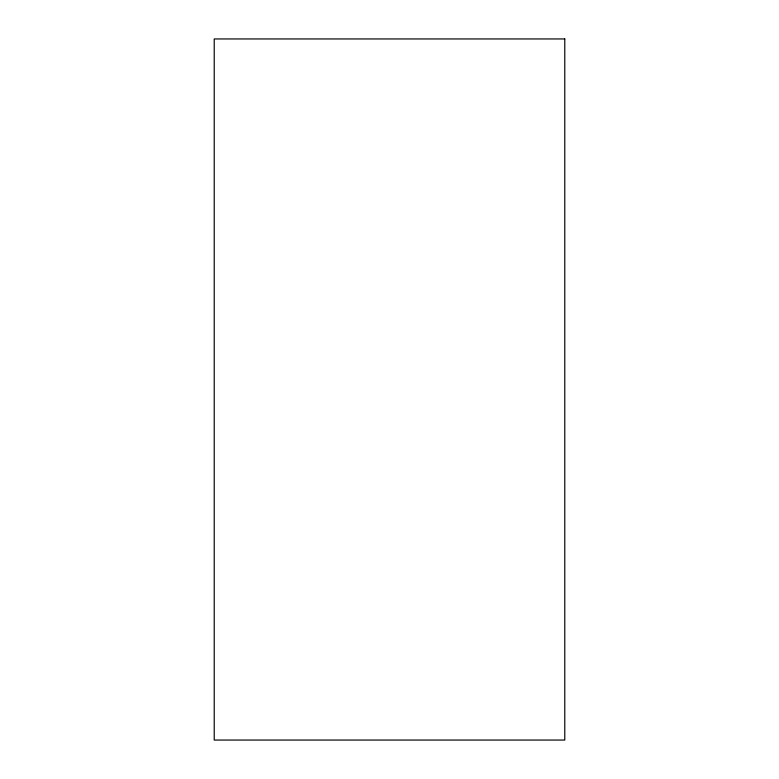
<?xml version="1.0" encoding="UTF-8"?>
<svg xmlns="http://www.w3.org/2000/svg" width="779" height="779" viewBox="0 0 779 779"><rect width="100%" height="100%" fill="white"/><g stroke="black" fill="none" stroke-linecap="round" stroke-linejoin="round"><path stroke-width="1.17" d="M564.775 38.95L214.225 38.95L214.225 740.05L564.775 740.05L564.775 38.95"/></g></svg>
